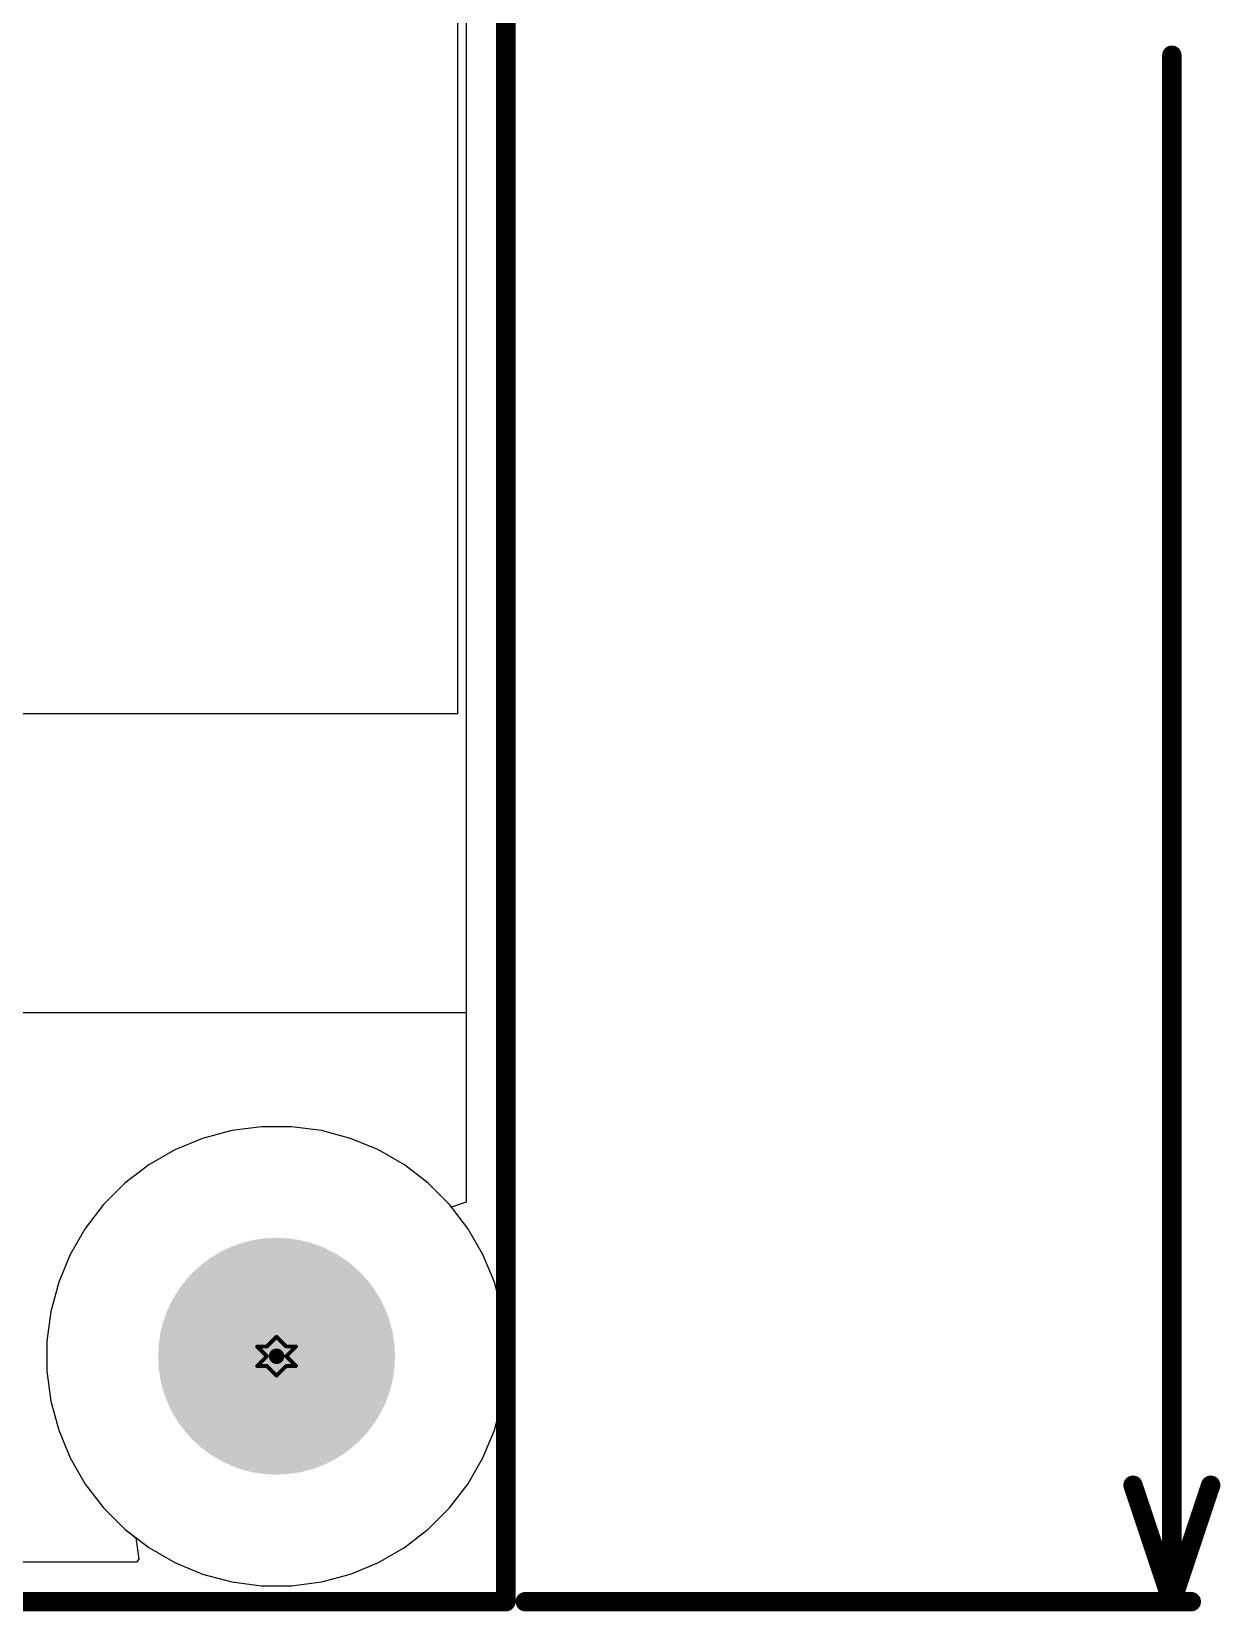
# Model space of a CAD drawing. Header units: inches. Extents: x 0 to 213, y 0 to 212.
# Drawn here: x 2.763 to 3.375, y -0.005 to 0.809 of the extents above; entities that cross this region are included whole.
import ezdxf

# ---------------------------------------------------------------- set-up
doc = ezdxf.new("R2010")
doc.units = ezdxf.units.IN
doc.header["$MEASUREMENT"] = 0
for name, color, linetype in [('Board Outline', 216, 'Continuous'), ('Bottom Layer', 5, 'Continuous'), ('Bottom Solder', 6, 'Continuous'), ('Dimension', 6, 'Continuous'), ('Drill Drawing', 1, 'Continuous'), ('Multi-Layer', 9, 'Continuous'), ('Pad Holes', 156, 'Continuous'), ('Top Layer', 1, 'Continuous'), ('Top Solder', 216, 'Continuous')]:
    doc.layers.add(name, color=color, linetype=linetype)

msp = doc.modelspace()

# ---------------------------------------------------------------- hatches: boundary and pattern name
at = {"layer": 'Bottom Solder'}
h = msp.add_hatch(color=6, dxfattribs=at)
edge = h.paths.add_edge_path()
edge.add_arc((2.88886, 0.12645), 0.004, 0, 360)
at = {"layer": 'Pad Holes'}
h = msp.add_hatch(color=7, dxfattribs=at)
edge = h.paths.add_edge_path()
edge.add_arc((2.88886, 0.12645), 0.06102, 0, 360)
at = {"layer": 'Top Solder'}
h = msp.add_hatch(color=216, dxfattribs=at)
edge = h.paths.add_edge_path()
edge.add_arc((2.88886, 0.12645), 0.004, 0, 360)

# ---------------------------------------------------------------- linework, layer by layer
at = {"layer": 'Board Outline'}
for points in [[(3.00697, 0, 0.01, 0.01, 0), (3.00697, 2.04724, 0.01, 0.01, 0)], [(0, 0, 0.01, 0.01, 0), (3.00697, 0, 0.01, 0.01, 0)]]:
    msp.add_lwpolyline(points, format="xyseb", dxfattribs=at)
msp.add_lwpolyline([(3.00447, 0, 0.005, 0.005, 1), (3.00947, 0, 0.005, 0.005, 1)], format="xyseb", close=True, dxfattribs=at)
msp.add_lwpolyline([(3.00447, 0, 0.005, 0.005, 1), (3.00947, 0, 0.005, 0.005, 1)], format="xyseb", close=True, dxfattribs=at)
at = {"layer": 'Bottom Layer'}
for p, q in [((2.98658, 1.85811), (2.98658, 0.20581)), ((2.88111, 0.24471), (2.86574, 0.24269)), ((2.89661, 0.24471), (2.88111, 0.24471)), ((2.91198, 0.24269), (2.89661, 0.24471)), ((2.85076, 0.23868), (2.83644, 0.23274)), ((2.86574, 0.24269), (2.85076, 0.23868)), ((2.92695, 0.23868), (2.91198, 0.24269)), ((2.94128, 0.23274), (2.92695, 0.23868)), ((2.83644, 0.23274), (2.82301, 0.22499)), ((2.9547, 0.22499), (2.94128, 0.23274)), ((2.82301, 0.22499), (2.81072, 0.21556)), ((2.967, 0.21556), (2.9547, 0.22499)), ((2.81072, 0.21556), (2.79975, 0.20459)), ((2.97796, 0.20459), (2.967, 0.21556)), ((2.79975, 0.20459), (2.79032, 0.19229)), ((2.979, 0.20324), (2.97796, 0.20459)), ((2.98658, 0.20581), (2.979, 0.20324)), ((2.79032, 0.19229), (2.78256, 0.17887)), ((2.78256, 0.17887), (2.77663, 0.16455)), ((2.77663, 0.16455), (2.77262, 0.14957)), ((2.77262, 0.14957), (2.7706, 0.1342)), ((2.7706, 0.1342), (2.7706, 0.1187)), ((2.7706, 0.1187), (2.77262, 0.10333)), ((2.77262, 0.10333), (2.77663, 0.08835)), ((2.77663, 0.08835), (2.78256, 0.07403)), ((2.78256, 0.07403), (2.79032, 0.06061)), ((2.79032, 0.06061), (2.79975, 0.04831)), ((2.79975, 0.04831), (2.81072, 0.03734)), ((2.81072, 0.03734), (2.81646, 0.03293)), ((2.81646, 0.03293), (2.81787, 0.02195)), ((2.81667, 0.02039), (0.1903, 0.02039)), ((2.81787, 0.02195), (2.81667, 0.02039))]:
    msp.add_line(p, q, dxfattribs=at)
at = {"layer": 'Dimension'}
for points in [[(3.35, 0, 0.01, 0.01, 0), (3.35, 0.79669, 0.01, 0.01, 0)], [(3.33, 0.06, 0.01, 0.01, 0), (3.35, 0, 0.01, 0.01, 0)], [(3.35, 0, 0.01, 0.01, 0), (3.37, 0.06, 0.01, 0.01, 0)], [(3.01697, 0, 0.01, 0.01, 0), (3.36, 0, 0.01, 0.01, 0)]]:
    msp.add_lwpolyline(points, format="xyseb", dxfattribs=at)
for points in [[(3.3475, 0.79669, 0.005, 0.005, 1), (3.3525, 0.79669, 0.005, 0.005, 1)], [(3.3275, 0.06, 0.005, 0.005, 1), (3.3325, 0.06, 0.005, 0.005, 1)], [(3.3675, 0.06, 0.005, 0.005, 1), (3.3725, 0.06, 0.005, 0.005, 1)], [(3.01447, 0, 0.005, 0.005, 1), (3.01947, 0, 0.005, 0.005, 1)], [(3.3475, 0, 0.005, 0.005, 1), (3.3525, 0, 0.005, 0.005, 1)], [(3.3475, 0, 0.005, 0.005, 1), (3.3525, 0, 0.005, 0.005, 1)], [(3.3475, 0, 0.005, 0.005, 1), (3.3525, 0, 0.005, 0.005, 1)], [(3.3575, 0, 0.005, 0.005, 1), (3.3625, 0, 0.005, 0.005, 1)]]:
    msp.add_lwpolyline(points, format="xyseb", close=True, dxfattribs=at)
at = {"layer": 'Drill Drawing'}
for points in [[(2.87886, 0.13145, 0.002, 0.002, 0), (2.88386, 0.12645, 0.002, 0.002, 0)], [(2.87886, 0.13145, 0.002, 0.002, 0), (2.88386, 0.13145, 0.002, 0.002, 0)], [(2.88386, 0.13145, 0.002, 0.002, 0), (2.88886, 0.13645, 0.002, 0.002, 0)], [(2.88886, 0.13645, 0.002, 0.002, 0), (2.89386, 0.13145, 0.002, 0.002, 0)], [(2.89386, 0.13145, 0.002, 0.002, 0), (2.89886, 0.13145, 0.002, 0.002, 0)], [(2.89386, 0.12645, 0.002, 0.002, 0), (2.89886, 0.13145, 0.002, 0.002, 0)], [(2.87886, 0.12145, 0.002, 0.002, 0), (2.88386, 0.12645, 0.002, 0.002, 0)], [(2.87886, 0.12145, 0.002, 0.002, 0), (2.88386, 0.12145, 0.002, 0.002, 0)], [(2.88386, 0.12145, 0.002, 0.002, 0), (2.88886, 0.11645, 0.002, 0.002, 0)], [(2.88886, 0.11645, 0.002, 0.002, 0), (2.89386, 0.12145, 0.002, 0.002, 0)], [(2.89386, 0.12645, 0.002, 0.002, 0), (2.89886, 0.12145, 0.002, 0.002, 0)], [(2.89386, 0.12145, 0.002, 0.002, 0), (2.89886, 0.12145, 0.002, 0.002, 0)]]:
    msp.add_lwpolyline(points, format="xyseb", dxfattribs=at)
for points in [[(2.87836, 0.13145, 0.001, 0.001, 1), (2.87936, 0.13145, 0.001, 0.001, 1)], [(2.87836, 0.13145, 0.001, 0.001, 1), (2.87936, 0.13145, 0.001, 0.001, 1)], [(2.88336, 0.13145, 0.001, 0.001, 1), (2.88436, 0.13145, 0.001, 0.001, 1)], [(2.88336, 0.13145, 0.001, 0.001, 1), (2.88436, 0.13145, 0.001, 0.001, 1)], [(2.88836, 0.13645, 0.001, 0.001, 1), (2.88936, 0.13645, 0.001, 0.001, 1)], [(2.88836, 0.13645, 0.001, 0.001, 1), (2.88936, 0.13645, 0.001, 0.001, 1)], [(2.89336, 0.13145, 0.001, 0.001, 1), (2.89436, 0.13145, 0.001, 0.001, 1)], [(2.89336, 0.13145, 0.001, 0.001, 1), (2.89436, 0.13145, 0.001, 0.001, 1)], [(2.89836, 0.13145, 0.001, 0.001, 1), (2.89936, 0.13145, 0.001, 0.001, 1)], [(2.89836, 0.13145, 0.001, 0.001, 1), (2.89936, 0.13145, 0.001, 0.001, 1)], [(2.87836, 0.12145, 0.001, 0.001, 1), (2.87936, 0.12145, 0.001, 0.001, 1)], [(2.87836, 0.12145, 0.001, 0.001, 1), (2.87936, 0.12145, 0.001, 0.001, 1)], [(2.88336, 0.12645, 0.001, 0.001, 1), (2.88436, 0.12645, 0.001, 0.001, 1)], [(2.88336, 0.12645, 0.001, 0.001, 1), (2.88436, 0.12645, 0.001, 0.001, 1)], [(2.88336, 0.12145, 0.001, 0.001, 1), (2.88436, 0.12145, 0.001, 0.001, 1)], [(2.88336, 0.12145, 0.001, 0.001, 1), (2.88436, 0.12145, 0.001, 0.001, 1)], [(2.89336, 0.12645, 0.001, 0.001, 1), (2.89436, 0.12645, 0.001, 0.001, 1)], [(2.89336, 0.12645, 0.001, 0.001, 1), (2.89436, 0.12645, 0.001, 0.001, 1)], [(2.89336, 0.12145, 0.001, 0.001, 1), (2.89436, 0.12145, 0.001, 0.001, 1)], [(2.89336, 0.12145, 0.001, 0.001, 1), (2.89436, 0.12145, 0.001, 0.001, 1)], [(2.89836, 0.12145, 0.001, 0.001, 1), (2.89936, 0.12145, 0.001, 0.001, 1)], [(2.89836, 0.12145, 0.001, 0.001, 1), (2.89936, 0.12145, 0.001, 0.001, 1)], [(2.88836, 0.11645, 0.001, 0.001, 1), (2.88936, 0.11645, 0.001, 0.001, 1)], [(2.88836, 0.11645, 0.001, 0.001, 1), (2.88936, 0.11645, 0.001, 0.001, 1)]]:
    msp.add_lwpolyline(points, format="xyseb", close=True, dxfattribs=at)
at = {"layer": 'Multi-Layer'}
for p, q in [((2.88111, 0.24471), (2.86574, 0.24269)), ((2.88886, 0.24471), (2.88111, 0.24471)), ((2.89661, 0.24471), (2.88886, 0.24471)), ((2.91198, 0.24269), (2.89661, 0.24471)), ((2.85076, 0.23868), (2.83644, 0.23274)), ((2.86574, 0.24269), (2.85076, 0.23868)), ((2.92695, 0.23868), (2.91198, 0.24269)), ((2.94128, 0.23274), (2.92695, 0.23868)), ((2.83644, 0.23274), (2.82301, 0.22499)), ((2.9547, 0.22499), (2.94128, 0.23274)), ((2.82301, 0.22499), (2.81072, 0.21556)), ((2.967, 0.21556), (2.9547, 0.22499)), ((2.81072, 0.21556), (2.79975, 0.20459)), ((2.97796, 0.20459), (2.967, 0.21556)), ((2.79975, 0.20459), (2.79032, 0.19229)), ((2.9874, 0.19229), (2.97796, 0.20459)), ((2.79032, 0.19229), (2.78256, 0.17887)), ((2.99515, 0.17887), (2.9874, 0.19229)), ((2.78256, 0.17887), (2.77663, 0.16455)), ((3.00109, 0.16455), (2.99515, 0.17887)), ((2.77663, 0.16455), (2.77262, 0.14957)), ((3.0051, 0.14957), (3.00109, 0.16455)), ((2.77262, 0.14957), (2.7706, 0.1342)), ((3.00712, 0.1342), (3.0051, 0.14957)), ((2.7706, 0.1342), (2.7706, 0.12645)), ((3.00712, 0.12645), (3.00712, 0.1342)), ((2.7706, 0.12645), (2.7706, 0.12645)), ((2.7706, 0.12645), (2.7706, 0.1187)), ((3.00712, 0.1187), (3.00712, 0.12645)), ((2.7706, 0.1187), (2.77262, 0.10333)), ((3.0051, 0.10333), (3.00712, 0.1187)), ((2.77262, 0.10333), (2.77663, 0.08835)), ((3.00109, 0.08835), (3.0051, 0.10333)), ((2.77663, 0.08835), (2.78256, 0.07403)), ((2.99515, 0.07403), (3.00109, 0.08835)), ((2.78256, 0.07403), (2.79032, 0.06061)), ((2.9874, 0.06061), (2.99515, 0.07403)), ((2.79032, 0.06061), (2.79975, 0.04831)), ((2.97796, 0.04831), (2.9874, 0.06061)), ((2.79975, 0.04831), (2.81072, 0.03734)), ((2.967, 0.03734), (2.97796, 0.04831)), ((2.81072, 0.03734), (2.82301, 0.02791)), ((2.9547, 0.02791), (2.967, 0.03734)), ((2.82301, 0.02791), (2.83644, 0.02016)), ((2.94128, 0.02016), (2.9547, 0.02791)), ((2.83644, 0.02016), (2.85076, 0.01422)), ((2.92695, 0.01422), (2.94128, 0.02016)), ((2.85076, 0.01422), (2.86574, 0.01021)), ((2.86574, 0.01021), (2.88111, 0.00819)), ((2.88111, 0.00819), (2.88886, 0.00819)), ((2.88886, 0.00819), (2.89661, 0.00819)), ((2.89661, 0.00819), (2.91198, 0.01021)), ((2.91198, 0.01021), (2.92695, 0.01422))]:
    msp.add_line(p, q, dxfattribs=at)
at = {"layer": 'Top Layer'}
for p, q in [((2.982, 1.57202), (2.982, 0.45745)), ((2.982, 0.45745), (2.75174, 0.45745)), ((2.72374, 0.30345), (2.98658, 0.30345)), ((2.98658, 0.30345), (2.98658, 0.20581)), ((2.88111, 0.24471), (2.86574, 0.24269)), ((2.89661, 0.24471), (2.88111, 0.24471)), ((2.91198, 0.24269), (2.89661, 0.24471)), ((2.85076, 0.23868), (2.83644, 0.23274)), ((2.86574, 0.24269), (2.85076, 0.23868)), ((2.92695, 0.23868), (2.91198, 0.24269)), ((2.94128, 0.23274), (2.92695, 0.23868)), ((2.83644, 0.23274), (2.82301, 0.22499)), ((2.9547, 0.22499), (2.94128, 0.23274)), ((2.82301, 0.22499), (2.81072, 0.21556)), ((2.967, 0.21556), (2.9547, 0.22499)), ((2.81072, 0.21556), (2.79975, 0.20459)), ((2.97796, 0.20459), (2.967, 0.21556)), ((2.79975, 0.20459), (2.79032, 0.19229)), ((2.979, 0.20324), (2.97796, 0.20459)), ((2.98658, 0.20581), (2.979, 0.20324)), ((2.79032, 0.19229), (2.78256, 0.17887)), ((2.78256, 0.17887), (2.77663, 0.16455)), ((2.77663, 0.16455), (2.77262, 0.14957)), ((2.77262, 0.14957), (2.7706, 0.1342)), ((2.7706, 0.1342), (2.7706, 0.1187)), ((2.7706, 0.1187), (2.77262, 0.10333)), ((2.77262, 0.10333), (2.77663, 0.08835)), ((2.77663, 0.08835), (2.78256, 0.07403)), ((2.78256, 0.07403), (2.79032, 0.06061)), ((2.79032, 0.06061), (2.79975, 0.04831)), ((2.79975, 0.04831), (2.81072, 0.03734)), ((2.81072, 0.03734), (2.81646, 0.03293)), ((2.81646, 0.03293), (2.81787, 0.02195)), ((2.81667, 0.02039), (0.1903, 0.02039)), ((2.81787, 0.02195), (2.81667, 0.02039))]:
    msp.add_line(p, q, dxfattribs=at)

doc.saveas('drawing.dxf')
